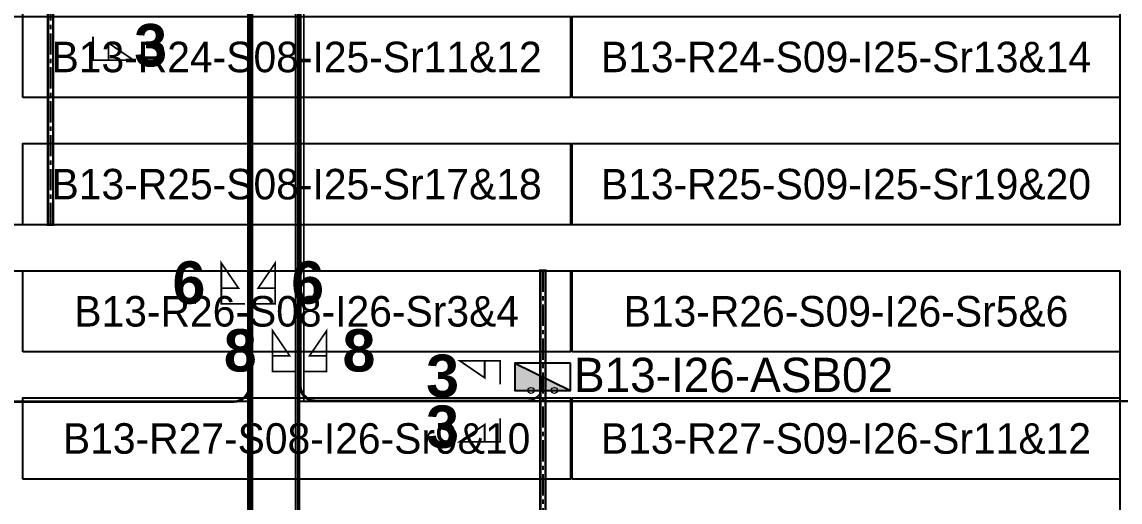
# Model space of a CAD drawing. Header units: metres. Extents: x 530339 to 530792, y 2674594 to 2674869.
# Drawn here: x 530565.4 to 530630.2, y 2674660.4 to 2674688.7 of the extents above; entities that cross this region are included whole.
import ezdxf
from ezdxf.enums import TextEntityAlignment as Align

# ---------------------------------------------------------------- set-up
doc = ezdxf.new("R2010")
doc.units = ezdxf.units.M
doc.linetypes.add('CENTER', pattern=[2, 1.25, -0.25, 0.25, -0.25])
for name, color, linetype in [('DC Trench BL-13', 40, 'Continuous'), ('E-Inverter Grouping', 2, 'Continuous'), ('Inverter Block-13', 7, 'Continuous'), ('LT Cable(AG) INV to LT Panel BL-13', 2, 'Continuous'), ('Messenger Wire Block-13 (Master Path)', 30, 'Continuous'), ('Messenger Wire Block-13 (MW Path)', 191, 'Continuous'), ('MMS Table Block-13', 8, 'Continuous'), ('Plan Line - DC BL-13', 40, 'Continuous'), ('Section Marking BL-13', 2, 'Continuous')]:
    doc.layers.add(name, color=color, linetype=linetype)
doc.layers.add('PILE', color=1, linetype='Continuous', lineweight=15)
doc.styles.add('BoldTextStyle', font='arialbd.ttf')
doc.styles.get("Standard").update_dxf_attribs({"font": 'Adani Regular.ttf'})

# ---------------------------------------------------------------- blocks, each defined once
blk = doc.blocks.new('MMS Table (32.292 x 4.788)')
at = {"color": 0}
blk.add_lwpolyline([(0, -0.002), (0, 4.786), (32.292, 4.786), (32.292, -0.002)], close=True, dxfattribs=at)
at = {"color": 7}
blk.add_attdef('ID1', text='', height=1.8, dxfattribs=at).set_placement((16.146, 2.392), align=Align.MIDDLE_CENTER)
blk = doc.blocks.new('Inverter Block')
h = blk.add_hatch(color=0)
h.dxf.hatch_style = 1
h.paths.add_polyline_path([(-1.456, 2.269), (-1.456, 0.846), (1.456, 0.846)])
at = {"color": 0}
blk.add_lwpolyline([(1.456, 2.269), (-1.456, 2.269), (-1.456, 0.846), (1.456, 0.846)], close=True, dxfattribs=at)
blk.add_lwpolyline([(-1.456, 2.269), (1.456, 0.846)], dxfattribs=at)
at = {"layer": 'PILE'}
for centre in [(-0.613, 0.846), (0.613, 0.846)]:
    blk.add_circle(centre, 0.156, dxfattribs=at)
at = {"color": 7}
blk.add_attdef('ID', (-1.456, 3.006), '', height=1.8, dxfattribs=at)

msp = doc.modelspace()

# ---------------------------------------------------------------- linework, layer by layer
at = {"layer": 'DC Trench BL-13', "color": 40, "const_width": 0.15}
for points in [[(530567.279, 2674704.075), (530566.979, 2674704.075), (530566.979, 2674676.789), (530567.279, 2674676.789)], [(530596.311, 2674674.077), (530596.011, 2674674.077), (530596.011, 2674594.291), (530596.311, 2674594.291)]]:
    msp.add_lwpolyline(points, close=True, dxfattribs=at)
at = {"layer": 'E-Inverter Grouping', "color": 3}
msp.add_lwpolyline([(530630.175, 2674676.791), (530533.099, 2674676.791), (530533.099, 2674689.075), (530565.491, 2674689.075), (530565.491, 2674704.075), (530630.175, 2674704.075)], close=True, dxfattribs=at)
at = {"layer": 'E-Inverter Grouping'}
msp.add_lwpolyline([(530630.175, 2674646.791), (530565.491, 2674646.791), (530565.491, 2674654.291), (530533.099, 2674654.291), (530533.099, 2674674.075), (530630.175, 2674674.075)], close=True, dxfattribs=at)
at = {"layer": 'LT Cable(AG) INV to LT Panel BL-13'}
for points in [[(530591.631, 2674724.114), (530588.351, 2674724.114, -0.088163), (530588.041, 2674724.17), (530585.733, 2674725.016, 0.042157), (530585.582, 2674725.029), (530579.687, 2674725.029, 0.414214), (530578.787, 2674724.129), (530578.787, 2674705.225, 0.021647), (530578.791, 2674705.147), (530578.834, 2674704.649, -0.021647), (530578.837, 2674704.571), (530578.837, 2674667.23, -0.414214), (530577.937, 2674666.33), (530406.07, 2674666.33, -0.414214), (530405.17, 2674667.23), (530405.17, 2674667.73)], [(530589.557, 2674724.064), (530588.344, 2674724.064, -0.088237), (530588.034, 2674724.12), (530585.729, 2674724.966, 0.042157), (530585.578, 2674724.979), (530579.737, 2674724.979, 0.414214), (530578.837, 2674724.079), (530578.837, 2674705.227, 0.021647), (530578.841, 2674705.149), (530578.884, 2674704.651, -0.021647), (530578.887, 2674704.573), (530578.887, 2674637.18, -0.414214), (530577.987, 2674636.28), (530406.07, 2674636.28, -0.414214), (530405.17, 2674637.18), (530405.17, 2674637.73)], [(530591.631, 2674724.139), (530588.354, 2674724.139, -0.088125), (530588.044, 2674724.195), (530585.735, 2674725.041, 0.042157), (530585.584, 2674725.054), (530579.662, 2674725.054, 0.414214), (530578.762, 2674724.154), (530578.762, 2674705.224, 0.021647), (530578.766, 2674705.146), (530578.809, 2674704.648, -0.021647), (530578.812, 2674704.57), (530578.812, 2674667.255, -0.414214), (530577.912, 2674666.355), (530503.246, 2674666.355, -0.414214), (530502.346, 2674667.255), (530502.346, 2674667.73)], [(530589.557, 2674724.089), (530588.348, 2674724.089, -0.0882), (530588.037, 2674724.145), (530585.731, 2674724.991, 0.042157), (530585.58, 2674725.004), (530579.712, 2674725.004, 0.414214), (530578.812, 2674724.104), (530578.812, 2674705.226, 0.021647), (530578.816, 2674705.148), (530578.859, 2674704.65, -0.021647), (530578.862, 2674704.572), (530578.862, 2674637.205, -0.414214), (530577.962, 2674636.305), (530503.246, 2674636.305, -0.414214), (530502.346, 2674637.205), (530502.346, 2674637.73)], [(530589.557, 2674724.039), (530588.341, 2674724.039, -0.088274), (530588.031, 2674724.095), (530585.727, 2674724.941, 0.042157), (530585.576, 2674724.954), (530579.762, 2674724.954, 0.414214), (530578.862, 2674724.054), (530578.862, 2674705.228, 0.021647), (530578.866, 2674705.15), (530578.909, 2674704.652, -0.021647), (530578.912, 2674704.574), (530578.912, 2674607.155, -0.414214), (530578.012, 2674606.255), (530503.246, 2674606.255, -0.414214), (530502.346, 2674607.155), (530502.346, 2674607.73)], [(530589.557, 2674724.014), (530588.338, 2674724.014, -0.088311), (530588.027, 2674724.07), (530585.725, 2674724.916, 0.042157), (530585.574, 2674724.929), (530579.787, 2674724.929, 0.414214), (530578.887, 2674724.029), (530578.887, 2674705.229, 0.021647), (530578.891, 2674705.152), (530578.934, 2674704.653, -0.021647), (530578.937, 2674704.575), (530578.937, 2674607.13, -0.414214), (530578.037, 2674606.23), (530406.07, 2674606.23, -0.414214), (530405.17, 2674607.13), (530405.17, 2674607.73)]]:
    msp.add_lwpolyline(points, format="xyb", dxfattribs=at)
at = {"layer": 'LT Cable(AG) INV to LT Panel BL-13', "color": 5}
for points in [[(530588.54, 2674723.679), (530586.942, 2674723.679, 0.078431), (530586.665, 2674723.635), (530585.778, 2674723.348, -0.078431), (530585.501, 2674723.304), (530582.362, 2674723.304, 0.414214), (530581.462, 2674722.404), (530581.462, 2674705.33, 0.093355), (530581.524, 2674705.002), (530581.626, 2674704.742, -0.093355), (530581.687, 2674704.415), (530581.687, 2674607.155, 0.414214), (530582.587, 2674606.255), (530660.029, 2674606.255, 0.414214), (530660.929, 2674607.155), (530660.929, 2674607.73)], [(530588.54, 2674723.654), (530586.946, 2674723.654, 0.078431), (530586.669, 2674723.61), (530585.782, 2674723.323, -0.078431), (530585.504, 2674723.279), (530582.387, 2674723.279, 0.414214), (530581.487, 2674722.379), (530581.487, 2674705.335, 0.093355), (530581.549, 2674705.007), (530581.651, 2674704.747, -0.093355), (530581.712, 2674704.419), (530581.712, 2674607.18, 0.414214), (530582.612, 2674606.28), (530595.245, 2674606.28, 0.414214), (530596.145, 2674607.18), (530596.145, 2674607.73)], [(530588.54, 2674723.629), (530586.95, 2674723.629, 0.078431), (530586.673, 2674723.585), (530585.786, 2674723.298, -0.078431), (530585.508, 2674723.254), (530582.412, 2674723.254, 0.414214), (530581.512, 2674722.354), (530581.512, 2674705.339, 0.093355), (530581.574, 2674705.012), (530581.676, 2674704.752, -0.093355), (530581.737, 2674704.424), (530581.737, 2674622.205, 0.414214), (530582.637, 2674621.305), (530757.205, 2674621.305, 0.414214), (530758.105, 2674622.205), (530758.105, 2674622.73)], [(530588.54, 2674723.604), (530586.954, 2674723.604, 0.078431), (530586.677, 2674723.56), (530585.79, 2674723.273, -0.078431), (530585.512, 2674723.229), (530582.437, 2674723.229, 0.414214), (530581.537, 2674722.329), (530581.537, 2674705.344, 0.093355), (530581.599, 2674705.017), (530581.701, 2674704.756, -0.093355), (530581.762, 2674704.429), (530581.762, 2674637.23, 0.414214), (530582.662, 2674636.33), (530660.029, 2674636.33, 0.414214), (530660.929, 2674637.23), (530660.929, 2674637.73)], [(530590.531, 2674723.579), (530586.958, 2674723.579, 0.078431), (530586.681, 2674723.535), (530585.793, 2674723.248, -0.078431), (530585.516, 2674723.204), (530582.462, 2674723.204, 0.414214), (530581.562, 2674722.304), (530581.562, 2674705.349, 0.093355), (530581.624, 2674705.021), (530581.726, 2674704.761, -0.093355), (530581.787, 2674704.434), (530581.787, 2674637.255, 0.414214), (530582.687, 2674636.355), (530595.245, 2674636.355, 0.414214), (530596.145, 2674637.255), (530596.145, 2674637.73)], [(530590.531, 2674723.554), (530586.962, 2674723.554, 0.078431), (530586.685, 2674723.51), (530585.797, 2674723.223, -0.078431), (530585.52, 2674723.179), (530582.487, 2674723.179, 0.414214), (530581.587, 2674722.279), (530581.587, 2674705.353, 0.093355), (530581.649, 2674705.026), (530581.751, 2674704.766, -0.093355), (530581.812, 2674704.438), (530581.812, 2674667.28, 0.414214), (530582.712, 2674666.38), (530757.205, 2674666.38, 0.414214), (530758.105, 2674667.28), (530758.105, 2674667.73)], [(530590.531, 2674723.529), (530586.966, 2674723.529, 0.078431), (530586.689, 2674723.485), (530585.801, 2674723.198, -0.078431), (530585.524, 2674723.154), (530582.512, 2674723.154, 0.414214), (530581.612, 2674722.254), (530581.612, 2674705.358, 0.093355), (530581.674, 2674705.031), (530581.776, 2674704.77, -0.093355), (530581.837, 2674704.443), (530581.837, 2674667.305, 0.414214), (530582.737, 2674666.405), (530660.029, 2674666.405, 0.414214), (530660.929, 2674667.305), (530660.929, 2674667.73)], [(530590.531, 2674723.504), (530586.97, 2674723.504, 0.078431), (530586.692, 2674723.46), (530585.805, 2674723.173, -0.078431), (530585.528, 2674723.129), (530582.537, 2674723.129, 0.414214), (530581.637, 2674722.229), (530581.637, 2674705.363, 0.093355), (530581.699, 2674705.035), (530581.801, 2674704.775, -0.093355), (530581.862, 2674704.448), (530581.862, 2674667.33, 0.414214), (530582.762, 2674666.43), (530595.245, 2674666.43, 0.414214), (530596.145, 2674667.33), (530596.145, 2674667.73)]]:
    msp.add_lwpolyline(points, format="xyb", dxfattribs=at)
at = {"layer": 'Messenger Wire Block-13 (Master Path)'}
for points in [[(530578.787, 2674606.38), (530578.787, 2674704.608)], [(530581.812, 2674606.38), (530581.812, 2674704.608)], [(530403.531, 2674666.38), (530578.787, 2674666.38)], [(530581.812, 2674666.38), (530759.743, 2674666.38)]]:
    msp.add_lwpolyline(points, dxfattribs=at)
at = {"layer": 'Messenger Wire Block-13 (MW Path)', "const_width": 0.1}
for points in [[(530579.037, 2674606.38), (530579.037, 2674704.608)], [(530581.562, 2674606.38), (530581.562, 2674704.608)], [(530582.062, 2674666.38), (530582.062, 2674704.608)], [(530403.531, 2674666.38), (530578.787, 2674666.38)], [(530581.812, 2674666.38), (530759.743, 2674666.38)]]:
    msp.add_lwpolyline(points, dxfattribs=at)
at = {"layer": 'Plan Line - DC BL-13', "color": 6, "linetype": 'CENTER'}
for points in [[(530567.13, 2674704.075), (530567.13, 2674676.789)], [(530596.162, 2674674.077), (530596.162, 2674594.291)]]:
    msp.add_lwpolyline(points, dxfattribs=at)
at = {"layer": 'Section Marking BL-13', "color": 94, "lineweight": 35, "true_color": 0x00a500, "const_width": 0.1}
for points in [[(530569.63, 2674687.88), (530569.63, 2674686.49), (530572.03, 2674686.49), (530570.55, 2674687.5), (530570.55, 2674686.49)], [(530578.587, 2674672.13), (530577.197, 2674672.13), (530577.197, 2674674.53), (530578.207, 2674673.05), (530577.197, 2674673.05)], [(530578.987, 2674672.13), (530580.377, 2674672.13), (530580.377, 2674674.53), (530579.367, 2674673.05), (530580.377, 2674673.05)], [(530581.612, 2674668.13), (530580.222, 2674668.13), (530580.222, 2674670.53), (530581.232, 2674669.05), (530580.222, 2674669.05)], [(530582.012, 2674668.13), (530583.402, 2674668.13), (530583.402, 2674670.53), (530582.392, 2674669.05), (530583.402, 2674669.05)], [(530593.645, 2674667.38), (530593.645, 2674668.77), (530591.245, 2674668.77), (530592.725, 2674667.76), (530592.725, 2674668.77)], [(530593.645, 2674665.38), (530593.645, 2674663.99), (530591.245, 2674663.99), (530592.725, 2674665), (530592.725, 2674663.99)]]:
    msp.add_lwpolyline(points, dxfattribs=at)

# ---------------------------------------------------------------- block references
at = {"layer": 'Inverter Block-13'}
ref = msp.add_blockref('Inverter Block', (530596.145, 2674666.065), dxfattribs=dict(at, xscale=1.124999999976148, yscale=1.124999999976148, zscale=1.124999999976148))
ref.add_attrib('ID', 'B13-I26-ASB02', (530597.992, 2674666.918), dxfattribs={"layer": '0', "color": 7, "height": 2.025})
at = {"layer": 'MMS Table Block-13'}
for p, values in [((530565.491, 2674684.291), {'ID1': 'B13-R24-S08-I25-Sr11&12'}), ((530597.883, 2674684.291), {'ID1': 'B13-R24-S09-I25-Sr13&14'}), ((530565.491, 2674676.791), {'ID1': 'B13-R25-S08-I25-Sr17&18'}), ((530597.883, 2674676.791), {'ID1': 'B13-R25-S09-I25-Sr19&20'}), ((530565.491, 2674669.291), {'ID1': 'B13-R26-S08-I26-Sr3&4'}), ((530597.883, 2674669.291), {'ID1': 'B13-R26-S09-I26-Sr5&6'}), ((530565.491, 2674661.791), {'ID1': 'B13-R27-S08-I26-Sr9&10'}), ((530597.883, 2674661.791), {'ID1': 'B13-R27-S09-I26-Sr11&12'})]:
    msp.add_blockref('MMS Table (32.292 x 4.788)', p, dxfattribs=at).add_auto_attribs(values)

# ---------------------------------------------------------------- texts
at = {"layer": 'Section Marking BL-13', "color": 94, "true_color": 0x00a500, "style": 'BoldTextStyle'}
for s, p in [('3', (530573.03, 2674687.38)), ('6', (530575.287, 2674673.38)), ('6', (530582.287, 2674673.38)), ('8', (530578.312, 2674669.38)), ('8', (530585.312, 2674669.38)), ('3', (530590.245, 2674667.88)), ('3', (530590.245, 2674664.88))]:
    msp.add_text(s, height=2.5, dxfattribs=at).set_placement(p, align=Align.MIDDLE_CENTER)

doc.saveas('drawing.dxf')
